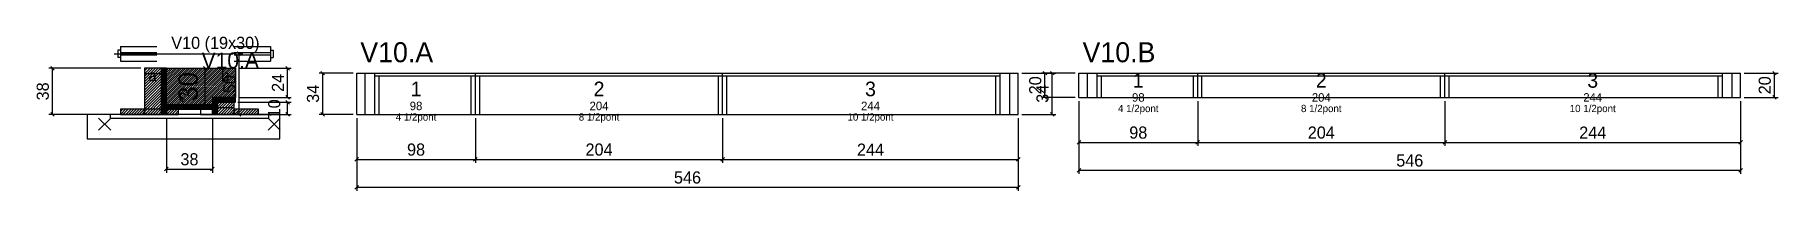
# Model space of a CAD drawing. Extents: x -69 to 1370, y -97 to 31.
import ezdxf
from ezdxf.enums import TextEntityAlignment as Align

# ---------------------------------------------------------------- set-up
doc = ezdxf.new("R2010")
doc.units = 0
for name, color, linetype in [('5', 5, 'Continuous'), ('barrote', 126, 'Continuous'), ('CONCRETO', 251, 'Continuous'), ('COTA', 241, 'Continuous'), ('Cota Seção (2x)', 241, 'Continuous'), ('detalhes', 7, 'Continuous'), ('Hachura', 251, 'Continuous'), ('Madeira', 126, 'Continuous'), ('NOMENCLATURA', 7, 'Continuous'), ('Painéis', 200, 'Continuous'), ('presilha', 224, 'Continuous'), ('SARR_2.2x7', 40, 'Continuous'), ('SARR_3.5x7', 81, 'Continuous'), ('SCO-___-LAJ', 224, 'Continuous'), ('TENSOR', 224, 'Continuous'), ('texto', 7, 'Continuous'), ('Texto Seção', 7, 'Continuous')]:
    doc.layers.add(name, color=color, linetype=linetype)
doc.dimstyles.new('PAINEL', dxfattribs={"dimtxt": 10, "dimasz": 3, "dimexe": 3, "dimexo": 3, "dimgap": 3, "dimtad": 1, "dimblk": 'OBLIQUE', "dimblk1": 'OBLIQUE', "dimcen": 2.5, "dimclrd": 4, "dimclre": 4, "dimclrt": 240, "dimazin": 3, "dimtfac": 1, "dimtmove": 0, "dimatfit": 3})
doc.dimstyles.new('SECAO2X', dxfattribs={"dimtxt": 16, "dimasz": 3, "dimexe": 3, "dimexo": 3, "dimgap": 3, "dimtad": 1, "dimblk": 'OBLIQUE', "dimblk1": 'OBLIQUE', "dimcen": 2.5, "dimclrd": 4, "dimclre": 4, "dimclrt": 240, "dimazin": 3, "dimtfac": 1, "dimtmove": 0, "dimatfit": 3})

# ---------------------------------------------------------------- blocks, each defined once
blk = doc.blocks.new('_OBLIQUE')
at = {"color": 0, "linetype": 'BYBLOCK'}
blk.add_line((-0.5, -0.5), (0.5, 0.5), dxfattribs=at)

msp = doc.modelspace()

# ---------------------------------------------------------------- hatches: boundary and pattern name
at = {"layer": 'COTA'}
h = msp.add_hatch(dxfattribs=at)
h.set_pattern_fill('ANSI31', scale=0.4)
h.paths.add_polyline_path([(40, -26), (40, 4), (97, 4), (97, -20), (78, -20), (78, -26)])
at = {"layer": 'Hachura'}
h = msp.add_hatch(dxfattribs=at)
h.set_pattern_fill('ANSI31', scale=0.5)
h.paths.add_polyline_path([(22, -34), (36, -34), (36, 4), (22, 4)])
h = msp.add_hatch(dxfattribs=at)
h.set_pattern_fill('ANSI31', scale=0.5)
h.paths.add_polyline_path([(22, -0.4), (36, -0.4), (36, 4), (22, 4)])
h = msp.add_hatch(dxfattribs=at)
h.set_pattern_fill('SOLID')
h.paths.add_polyline_path([(36, -34), (40, -34), (40, 4), (36, 4)])
h = msp.add_hatch(dxfattribs=at)
h.set_pattern_fill('SOLID')
h.paths.add_polyline_path([(40, -29.6), (78, -29.6), (78, -26), (40, -26)])
h = msp.add_hatch(dxfattribs=at)
h.set_pattern_fill('SOLID')
h.paths.add_polyline_path([(78, -24), (97, -24), (97, -20), (78, -20)])
h = msp.add_hatch(dxfattribs=at)
h.set_pattern_fill('SOLID')
h.paths.add_polyline_path([(78, -34), (82, -34), (82, -24), (78, -24)])
h = msp.add_hatch(dxfattribs=at)
h.set_pattern_fill('ANSI31', scale=0.5)
h.paths.add_polyline_path([(82, -34), (96, -34), (96, -24), (82, -24)])
h = msp.add_hatch(dxfattribs=at)
h.set_pattern_fill('ANSI31', scale=0.5)
h.paths.add_polyline_path([(82, -28.4), (96, -28.4), (96, -24), (82, -24)])
h = msp.add_hatch(dxfattribs=at)
h.set_pattern_fill('ANSI31', scale=0.5)
h.paths.add_polyline_path([(2, -34), (22, -34), (22, -29.6), (2, -29.6)])
h = msp.add_hatch(dxfattribs=at)
h.set_pattern_fill('ANSI31', scale=0.5)
h.paths.add_polyline_path([(40, -34), (50, -34), (50, -29.6), (40, -29.6)])
h = msp.add_hatch(dxfattribs=at)
h.set_pattern_fill('ANSI31', scale=0.5)
h.paths.add_polyline_path([(96, -34), (116, -34), (116, -29.6), (96, -29.6)])

# ---------------------------------------------------------------- linework, layer by layer
for p, q in [((0, 19), (0, 13)), ((2, 19), (0, 19)), ((2, 22), (32, 22)), ((2, 22), (2, 10)), ((2, 17), (32, 17)), ((2, 15), (32, 15)), ((96, 22), (126, 22)), ((96, 17), (126, 17)), ((96, 15), (126, 15)), ((126, 22), (126, 10)), ((126, 19), (128, 19)), ((128, 19), (128, 13)), ((2, 13), (0, 13)), ((2, 10), (32, 10)), ((96, 10), (126, 10)), ((126, 13), (128, 13))]:
    msp.add_line(p, q)
at = {"layer": 'barrote'}
msp.add_lwpolyline([(-25.5, -54), (133.5, -54), (133.5, -34), (-25.5, -34)], close=True, dxfattribs=at)
at = {"layer": 'CONCRETO'}
msp.add_lwpolyline([(40, -26), (40, 4), (97, 4), (97, -20), (78, -20), (78, -26)], close=True, dxfattribs=at)
at = {"layer": 'Madeira'}
for points in [[(22, -34), (36, -34), (36, 4), (22, 4)], [(22, -0.4), (36, -0.4), (36, 4), (22, 4)], [(82, -34), (96, -34), (96, -24), (82, -24)], [(82, -28.4), (96, -28.4), (96, -24), (82, -24)], [(2, -34), (22, -34), (22, -29.6), (2, -29.6)], [(22, -34), (36, -34), (36, -29.6), (22, -29.6)], [(40, -34), (50, -34), (50, -29.6), (40, -29.6)], [(68, -34), (78, -34), (78, -29.6), (68, -29.6)], [(96, -34), (116, -34), (116, -29.6), (96, -29.6)]]:
    msp.add_lwpolyline(points, close=True, dxfattribs=at)
at = {"layer": 'Painéis'}
for p, q in [((197, 0), (295, 0)), ((197, -34), (197, 0)), ((295, -34), (295, 0)), ((295, -34), (295, 0)), ((295, 0), (499, 0)), ((295, -34), (295, 0)), ((499, -34), (499, 0)), ((499, -34), (499, 0)), ((499, 0), (743, 0)), ((499, -34), (499, 0)), ((743, -34), (743, 0)), ((793, 0), (891, 0)), ((793, -20), (793, 0)), ((891, -20), (891, 0)), ((891, -20), (891, 0)), ((891, 0), (1095, 0)), ((891, -20), (891, 0)), ((1095, -20), (1095, 0)), ((1095, -20), (1095, 0)), ((1095, 0), (1339, 0)), ((1095, -20), (1095, 0)), ((1339, -20), (1339, 0)), ((793, -20), (891, -20)), ((891, -20), (1095, -20)), ((1095, -20), (1339, -20)), ((197, -34), (295, -34)), ((295, -34), (499, -34)), ((499, -34), (743, -34))]:
    msp.add_line(p, q, dxfattribs=at)
for points in [[(36, -34), (40, -34), (40, 4), (36, 4)], [(40, -29.6), (78, -29.6), (78, -26), (40, -26)], [(78, -24), (97, -24), (97, -20), (78, -20)], [(78, -34), (82, -34), (82, -24), (78, -24)]]:
    msp.add_lwpolyline(points, close=True, dxfattribs=at)
at = {"layer": 'presilha'}
for p, q in [((-16, -47), (-6, -37)), ((-16, -37), (-6, -47)), ((124, -47), (134, -37)), ((124, -37), (134, -47))]:
    msp.add_line(p, q, dxfattribs=at)
at = {"layer": 'SARR_2.2x7'}
for p, q in [((204, -34), (204, 0)), ((736, -34), (736, 0)), ((800, -20), (800, 0)), ((1332, -20), (1332, 0)), ((212, -2.2), (295, -2.2)), ((295, -2.2), (499, -2.2)), ((499, -2.2), (728, -2.2)), ((808, -2.2), (891, -2.2)), ((891, -2.2), (1095, -2.2)), ((1095, -2.2), (1324, -2.2))]:
    msp.add_line(p, q, dxfattribs=at)
at = {"layer": 'SARR_3.5x7'}
for p, q in [((212, -34), (212, 0)), ((295, -34), (295, 0)), ((295, -34), (295, 0)), ((499, -34), (499, 0)), ((499, -34), (499, 0)), ((728, -34), (728, 0)), ((808, -20), (808, 0)), ((891, -20), (891, 0)), ((891, -20), (891, 0)), ((1095, -20), (1095, 0)), ((1095, -20), (1095, 0)), ((1324, -20), (1324, 0)), ((215.5, -34), (215.5, -2.2)), ((291.5, -34), (291.5, -2.2)), ((298.5, -34), (298.5, -2.2)), ((495.5, -34), (495.5, -2.2)), ((502.5, -34), (502.5, -2.2)), ((724.5, -34), (724.5, -2.2)), ((811.5, -20), (811.5, -2.2)), ((887.5, -20), (887.5, -2.2)), ((894.5, -20), (894.5, -2.2)), ((1091.5, -20), (1091.5, -2.2)), ((1098.5, -20), (1098.5, -2.2)), ((1320.5, -20), (1320.5, -2.2)), ((808, -20), (811.5, -20)), ((887.5, -20), (891, -20)), ((891, -20), (894.5, -20)), ((1091.5, -20), (1095, -20)), ((1095, -20), (1098.5, -20)), ((1320.5, -20), (1324, -20)), ((212, -34), (215.5, -34)), ((291.5, -34), (295, -34)), ((295, -34), (298.5, -34)), ((495.5, -34), (499, -34)), ((499, -34), (502.5, -34)), ((724.5, -34), (728, -34))]:
    msp.add_line(p, q, dxfattribs=at)
at = {"layer": 'SCO-___-LAJ'}
msp.add_lwpolyline([(-6.5, -37.2), (124.5, -37.2), (124.5, -34), (-6.5, -34)], close=True, dxfattribs=at)
at = {"layer": 'TENSOR'}
msp.add_line((-3, 16), (95, 16), dxfattribs=at)

# ---------------------------------------------------------------- texts
at = {"layer": '5'}
for s, height, p in [('1', 12, (842, -6)), ('2', 12, (993, -6)), ('3', 12, (1217, -6)), ('1', 12, (246, -13)), ('2', 12, (397, -13)), ('3', 12, (621, -13)), ('98', 7, (246, -27)), ('204', 7, (397, -27)), ('244', 7, (621, -27)), ('98', 7, (842, -20)), ('204', 7, (993, -20)), ('244', 7, (1217, -20))]:
    msp.add_text(s, height=height, dxfattribs=at).set_placement(p, align=Align.MIDDLE_CENTER)
at = {"layer": 'detalhes'}
for s, p in [('a', (25, -6.7)), ('b', (85, -6.7)), ('c', (50, -23.5))]:
    msp.add_text(s, height=9.6, dxfattribs=at).set_placement(p)
at = {"layer": 'NOMENCLATURA'}
for s, p in [('V10.A', (200, 9)), ('V10.B', (796, 9))]:
    msp.add_text(s, height=16.5, dxfattribs=at).set_placement(p)
at = {"layer": 'texto', "char_height": 6, "attachment_point": 5}
for s, insert in [('4 1/2pont', (842, -30)), ('8 1/2pont', (993, -30)), ('10 1/2pont', (1217, -30)), ('4 1/2pont', (246, -37)), ('8 1/2pont', (397, -37)), ('10 1/2pont', (621, -37))]:
    msp.add_mtext(s, dxfattribs=dict(at, insert=insert))
at = {"layer": 'Texto Seção'}
for s, height, p in [('V10 (19x30)', 10, (44, 20)), ('V10.A', 13, (69, 4))]:
    msp.add_text(s, height=height, dxfattribs=at).set_placement(p)

# ---------------------------------------------------------------- dimensions: what is measured, and where the dimension line sits
at = {"layer": 'COTA'}
for base, p1, p2 in [((100, -34), (96, -34), (96, 16)), ((-54, -34), (2, -34), (22, 4)), ((140, -20), (97, -20), (97, 4)), ((169, -34), (197, -34), (197, 0)), ((771, -34), (743, -34), (743, 0)), ((765, -20), (793, -20), (793, 0)), ((1367, -20), (1339, -20), (1339, 0)), ((140, -34), (96, -34), (96, -24))]:
    msp.add_linear_dim(base=base, p1=p1, p2=p2, angle=90, dimstyle='PAINEL', dxfattribs=at).render()
for base, p1, p2 in [((793, -57), (793, -20), (891, -20)), ((793, -80), (793, -20), (1339, -20)), ((891, -57), (891, -20), (1095, -20)), ((1095, -57), (1095, -20), (1339, -20)), ((40, -79), (40, -34), (78, -34)), ((197, -71), (197, -34), (295, -34)), ((197, -94), (197, -34), (743, -34)), ((295, -71), (295, -34), (499, -34)), ((499, -71), (499, -34), (743, -34))]:
    msp.add_linear_dim(base=base, p1=p1, p2=p2, dimstyle='PAINEL', dxfattribs=at).render()
at = {"layer": 'Cota Seção (2x)'}
msp.add_linear_dim(base=(72, -26), p1=(40, -26), p2=(40, 4), angle=90, dimstyle='SECAO2X', dxfattribs=at).render()

doc.saveas('drawing.dxf')
